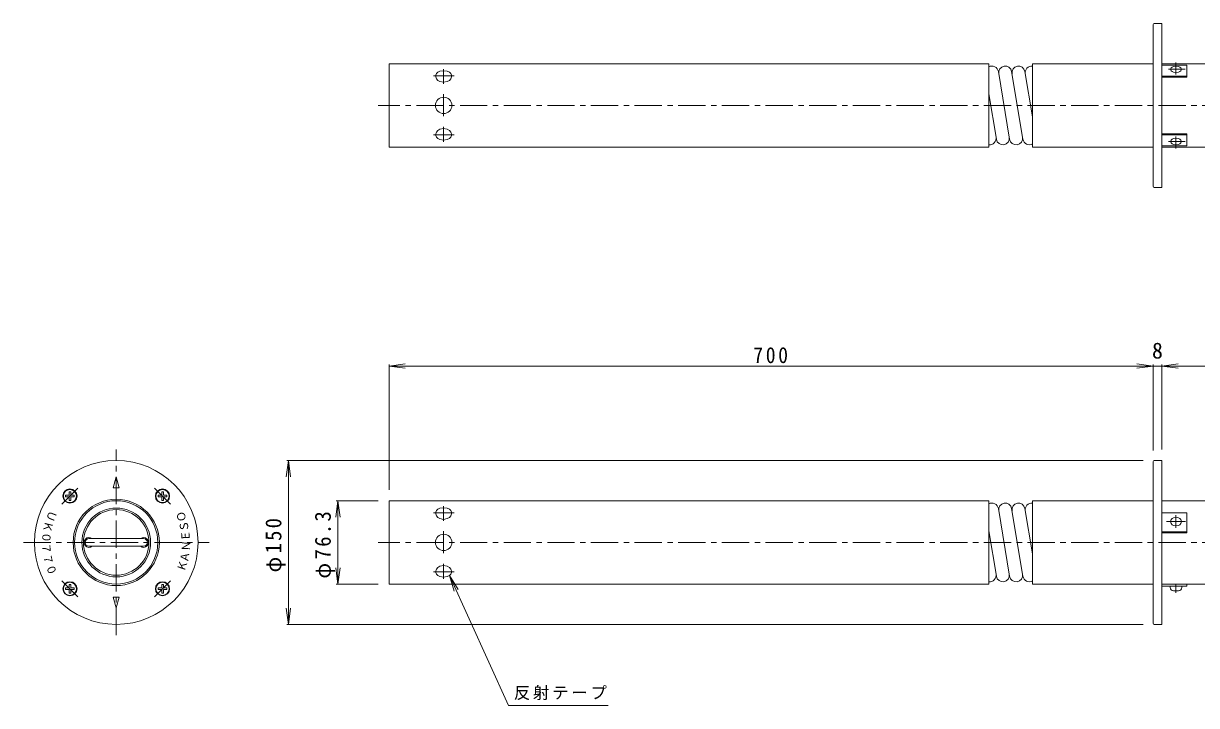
# Model space of a CAD drawing. Units: millimetres, scale not verified. Extents: x -760 to 866, y -676 to 530.
# Drawn here: x -760 to 315, y -95 to 530 of the extents above; entities that cross this region are included whole.
import ezdxf
from ezdxf.enums import TextEntityAlignment as Align

# ---------------------------------------------------------------- set-up
doc = ezdxf.new("R2010")
doc.units = ezdxf.units.MM
doc.header["$LTSCALE"] = 5
doc.linetypes.add('CHAIN1', pattern=[8, 5, -1, 1, -1])
doc.linetypes.add('DOUBLE_CHAIN1', pattern=[8.8, 5, -1, 0.6, -0.6, 0.6, -1])
for name, color, linetype, lineweight in [('0-0_通り芯', 3, 'Continuous', 9), ('0-4_その他', 7, 'Continuous', 9), ('0-5_寸法', 7, 'Continuous', 9), ('0-A', 7, 'DOUBLE_CHAIN1', 9)]:
    doc.layers.add(name, color=color, linetype=linetype, lineweight=lineweight)
doc.layers.add('0-E', color=6, linetype='Continuous')
doc.styles.add('ＭＳ ゴシック', font='')
doc.styles.get('ＭＳ ゴシック').set_extended_font_data('MS Gothic')

msp = doc.modelspace()

# ---------------------------------------------------------------- linework, layer by layer
at = {"layer": '0-0_通り芯'}
for p, q in [((-424.865, 416.546), (-424.865, 492.846)), ((-424.865, 492.846), (124.635, 492.846)), ((124.635, 492.846), (124.635, 416.546)), ((143.717, 423.709), (133.388, 485.682)), ((155.883, 423.709), (145.554, 485.682)), ((164.635, 444.186), (157.719, 485.682)), ((164.635, 416.546), (164.635, 492.846)), ((164.635, 492.846), (275.135, 492.846)), ((124.635, 465.206), (131.551, 423.709)), ((124.635, 416.546), (-424.865, 416.546)), ((275.135, 416.546), (164.635, 416.546)), ((-716.541, 93.122), (-716.541, 96.372)), ((-636.438, 96.372), (-633.188, 96.372)), ((-424.865, 16.546), (-424.865, 92.846)), ((-424.865, 92.846), (124.635, 92.846)), ((124.635, 92.846), (124.635, 16.546)), ((164.635, 16.546), (164.635, 92.846)), ((164.635, 92.846), (275.135, 92.846)), ((143.717, 23.71), (133.388, 85.682)), ((155.883, 23.71), (145.554, 85.682)), ((164.635, 44.186), (157.719, 85.682)), ((124.635, 65.206), (131.551, 23.71)), ((-699.865, 58.196), (-649.865, 58.196)), ((-649.865, 51.196), (-699.865, 51.196)), ((-713.291, 13.02), (-716.541, 13.02)), ((-633.188, 16.269), (-633.188, 13.02)), ((124.635, 16.546), (-424.865, 16.546)), ((275.135, 16.546), (164.635, 16.546))]:
    msp.add_line(p, q, dxfattribs=at)
at = {"layer": '0-0_通り芯', "linetype": 'CHAIN1'}
for p, q in [((-374.865, 487.972), (-374.865, 474.38)), ((-384.169, 481.672), (-365.139, 481.672)), ((-374.865, 464.865), (-374.865, 444.93)), ((545.135, 454.696), (-434.865, 454.696)), ((-374.865, 421.42), (-374.865, 435.012)), ((-384.169, 427.72), (-365.139, 427.72)), ((-674.865, -30.304), (-674.865, 139.696)), ((-724.571, 89.842), (-710.016, 104.398)), ((-639.718, 104.402), (-625.163, 89.847)), ((-374.865, 87.972), (-374.865, 74.38)), ((-384.169, 81.672), (-365.139, 81.672)), ((-374.865, 64.865), (-374.865, 44.93)), ((-759.864, 54.696), (-589.865, 54.696)), ((545.135, 54.696), (-434.865, 54.696)), ((-374.865, 21.42), (-374.865, 35.012)), ((-384.169, 27.72), (-365.139, 27.72)), ((-710.011, 4.989), (-724.567, 19.545)), ((-625.158, 19.549), (-639.714, 4.994))]:
    msp.add_line(p, q, dxfattribs=at)
at = {"layer": '0-0_通り芯'}
for points in [[(-367.365, 481.672), (-368.156, 483.808), (-369.561, 485.05), (-371.511, 485.945), (-374.865, 486.449), (-378.219, 485.945), (-380.168, 485.05), (-381.573, 483.808), (-382.365, 481.672), (-381.573, 479.065), (-380.168, 477.55), (-378.219, 476.458), (-374.865, 475.842), (-371.511, 476.458), (-369.561, 477.55), (-368.156, 479.065)], [(-382.365, 427.72), (-381.573, 425.583), (-380.168, 424.342), (-378.219, 423.447), (-374.865, 422.943), (-371.511, 423.447), (-369.561, 424.342), (-368.156, 425.583), (-367.365, 427.72), (-368.156, 430.327), (-369.561, 431.842), (-371.511, 432.934), (-374.865, 433.549), (-378.219, 432.934), (-380.168, 431.842), (-381.573, 430.327)], [(-674.865, 114.696), (-672.185, 104.696), (-677.544, 104.696)], [(-367.365, 81.672), (-368.157, 83.808), (-369.561, 85.05), (-371.511, 85.945), (-374.865, 86.449), (-378.219, 85.945), (-380.168, 85.05), (-381.573, 83.808), (-382.365, 81.672), (-381.573, 79.065), (-380.168, 77.55), (-378.219, 76.458), (-374.865, 75.842), (-371.511, 76.458), (-369.561, 77.55), (-368.157, 79.065)], [(-382.365, 27.72), (-381.573, 25.583), (-380.168, 24.342), (-378.219, 23.447), (-374.865, 22.943), (-371.511, 23.447), (-369.561, 24.342), (-368.157, 25.583), (-367.365, 27.72), (-368.157, 30.327), (-369.561, 31.842), (-371.511, 32.934), (-374.865, 33.549), (-378.219, 32.934), (-380.168, 31.842), (-381.573, 30.327)], [(-674.865, -5.304), (-672.185, 4.696), (-677.544, 4.696)]]:
    msp.add_lwpolyline(points, close=True, dxfattribs=at)
for points in [[(283.135, 492.846), (535.135, 492.846), (535.135, 416.546), (283.135, 416.546)], [(-718.041, 97.872), (-721.291, 97.872), (-721.291, 96.372), (-718.041, 96.372)], [(-716.541, 97.872), (-716.541, 101.122), (-718.041, 101.122), (-718.041, 97.872)], [(-716.541, 96.372), (-713.291, 96.372), (-713.291, 97.872), (-716.541, 97.872)], [(-633.188, 97.872), (-636.438, 97.872), (-636.438, 96.372)], [(-631.688, 97.872), (-631.688, 101.122), (-633.188, 101.122), (-633.188, 97.872)], [(-631.688, 96.372), (-628.438, 96.372), (-628.438, 97.872), (-631.688, 97.872)], [(-718.041, 96.372), (-718.041, 93.122), (-716.541, 93.122)], [(-633.188, 96.372), (-633.188, 93.122), (-631.688, 93.122), (-631.688, 96.372)], [(283.135, 92.846), (535.135, 92.846), (535.135, 16.546), (283.135, 16.546)], [(-718.041, 13.02), (-721.291, 13.02), (-721.291, 11.519), (-718.041, 11.519)], [(-716.541, 13.02), (-716.541, 16.269), (-718.041, 16.269), (-718.041, 13.02)], [(-718.041, 11.519), (-718.041, 8.269), (-716.541, 8.269), (-716.541, 11.519)], [(-716.541, 11.519), (-713.291, 11.519), (-713.291, 13.02)], [(-633.188, 13.02), (-636.438, 13.02), (-636.438, 11.519), (-633.188, 11.519)], [(-631.688, 13.02), (-631.688, 16.269), (-633.188, 16.269)], [(-633.188, 11.519), (-633.188, 8.269), (-631.688, 8.269), (-631.688, 11.519)], [(-631.688, 11.519), (-628.438, 11.519), (-628.438, 13.02), (-631.688, 13.02)]]:
    msp.add_lwpolyline(points, dxfattribs=at)
for centre, radius in [((-374.865, 454.696), 7.5), ((-674.865, 54.696), 75), ((-717.291, 97.122), 6.5), ((-717.291, 97.122), 6), ((-632.438, 97.122), 6.5), ((-632.438, 97.122), 6), ((-674.865, 54.696), 39.5), ((-674.865, 54.696), 38.15), ((-674.865, 54.696), 31.5), ((-674.865, 54.696), 30), ((-374.865, 54.696), 7.5), ((-717.291, 12.27), 6.5), ((-717.291, 12.27), 6), ((-632.438, 12.27), 6.5), ((-632.438, 12.27), 6)]:
    msp.add_circle(centre, radius, dxfattribs=at)
for centre, radius, start, end in [((127.47, 484.696), 6, 9.46231, 118.19101), ((139.635, 484.696), 6, 9.46231, 189.46231), ((151.801, 484.696), 6, 9.46231, 189.46231), ((163.966, 484.696), 6, 83.59868, 189.46231), ((125.304, 424.696), 6, 263.59868, 9.46231), ((137.47, 424.696), 6, 189.46231, 9.46231), ((149.635, 424.696), 6, 189.46231, 9.46231), ((161.801, 424.696), 6, 189.46231, 298.19101), ((127.47, 84.696), 6, 9.46231, 118.19101), ((139.635, 84.696), 6, 9.46231, 189.46231), ((151.801, 84.696), 6, 9.46231, 189.46231), ((163.966, 84.696), 6, 83.59868, 189.46231), ((-699.865, 54.696), 4.5, 51.05756, 308.94243), ((-699.865, 54.696), 3.5, 90, 270), ((-649.865, 54.696), 4.5, 231.05756, 128.94243), ((-649.865, 54.696), 3.5, 270, 90), ((125.304, 24.696), 6, 263.59868, 9.46231), ((137.47, 24.696), 6, 189.46231, 9.46231), ((149.635, 24.696), 6, 189.46231, 9.46231), ((161.801, 24.696), 6, 189.46231, 298.19101)]:
    msp.add_arc(centre, radius, start, end, dxfattribs=at)
at = {"layer": '0-4_その他'}
for p, q in [((-424.865, 216.118), (-409.993, 218.076)), ((-424.865, 102.846), (-424.865, 217.618)), ((-424.865, 216.118), (275.135, 216.118)), ((-424.865, 216.118), (-409.993, 214.161)), ((275.135, 216.118), (260.264, 218.076)), ((275.135, 216.118), (260.264, 214.161)), ((275.135, 138.696), (275.135, 217.618)), ((275.135, 216.118), (285.135, 216.118)), ((283.135, 216.118), (298.007, 218.076)), ((283.135, 139.696), (283.135, 217.618)), ((283.135, 216.118), (298.007, 214.161)), ((285.135, 216.118), (535.135, 216.118)), ((-517.07, 129.696), (-519.028, 114.824)), ((266.135, 129.696), (-518.57, 129.696)), ((-517.07, -20.304), (-517.07, 129.696)), ((-517.07, 129.696), (-515.112, 114.824)), ((-471.789, 92.846), (-473.746, 77.974)), ((-434.865, 92.846), (-473.289, 92.846)), ((-471.789, 16.546), (-471.789, 92.846)), ((-471.789, 92.846), (-469.831, 77.974)), ((-471.789, 16.546), (-473.746, 31.418)), ((-471.789, 16.546), (-469.831, 31.418)), ((-434.865, 16.546), (-473.289, 16.546)), ((-517.07, -20.304), (-519.028, -5.433)), ((-517.07, -20.304), (-515.112, -5.433)), ((266.135, -20.304), (-518.57, -20.304))]:
    msp.add_line(p, q, dxfattribs=at)
at = {"layer": '0-5_寸法'}
for q in [(-361.626, 11.613), (-365.191, 9.993)]:
    msp.add_line((-369.561, 24.342), q, dxfattribs=at)
msp.add_lwpolyline([(-369.561, 24.342), (-315.525, -94.571), (-224.144, -94.571)], dxfattribs=at)
at = {"layer": '0-A', "linetype": 'Continuous'}
for p, q in [((275.135, 528.696), (275.135, 380.696)), ((276.135, 529.696), (283.135, 529.696)), ((283.135, 481.579), (306.136, 481.579)), ((283.135, 427.812), (306.136, 427.812)), ((276.135, 129.696), (283.135, 129.696)), ((275.135, 128.696), (275.135, -19.304)), ((283.135, 64.444), (306.135, 64.444)), ((283.135, 14.546), (306.135, 14.546)), ((290.885, 13.546), (290.885, 14.546)), ((301.385, 13.546), (301.385, 14.546)), ((306.135, 14.546), (306.135, 16.546)), ((298.385, 10.546), (293.885, 10.546))]:
    msp.add_line(p, q, dxfattribs=at)
at = {"layer": '0-A', "linetype": 'CHAIN1'}
for p, q in [((289.384, 487.735), (304.463, 487.735)), ((296.135, 483.012), (296.135, 493.978)), ((289.384, 421.657), (304.463, 421.657)), ((296.135, 426.38), (296.135, 415.413)), ((296.135, 79.757), (296.135, 67.956)), ((287.557, 73.771), (304.723, 73.771)), ((296.135, 16.546), (296.135, 8.511))]:
    msp.add_line(p, q, dxfattribs=at)
at = {"layer": '0-A', "linetype": 'Continuous'}
for points in [[(276.135, 379.696), (283.135, 379.696), (283.135, 529.696)], [(283.135, 491.579), (306.136, 491.579), (306.136, 480.579), (283.135, 480.579)], [(283.135, 417.812), (306.136, 417.812), (306.136, 428.812), (283.135, 428.812)], [(276.135, -20.304), (283.135, -20.304), (283.135, 129.696)], [(283.135, 81.764), (306.135, 81.764), (306.135, 63.444), (283.135, 63.444)]]:
    msp.add_lwpolyline(points, dxfattribs=at)
for points in [[(301.135, 487.735), (300.607, 489.076), (299.671, 489.856), (298.371, 490.418), (296.135, 490.735), (293.899, 490.418), (292.6, 489.856), (291.663, 489.076), (291.135, 487.735), (291.663, 486.393), (292.6, 485.613), (293.899, 485.051), (296.135, 484.735), (298.371, 485.051), (299.671, 485.613), (300.607, 486.393)], [(301.135, 421.657), (300.607, 422.999), (299.671, 423.778), (298.371, 424.34), (296.135, 424.657), (293.899, 424.34), (292.6, 423.778), (291.663, 422.999), (291.135, 421.657), (291.663, 420.315), (292.6, 419.536), (293.899, 418.974), (296.135, 418.657), (298.371, 418.974), (299.671, 419.536), (300.607, 420.315)], [(301.135, 73.771), (300.607, 75.56), (299.671, 76.599), (298.371, 77.349), (296.135, 77.771), (293.899, 77.349), (292.6, 76.599), (291.663, 75.56), (291.135, 73.771), (291.663, 71.982), (292.6, 70.942), (293.899, 70.193), (296.135, 69.771), (298.371, 70.193), (299.671, 70.942), (300.607, 71.982)]]:
    msp.add_lwpolyline(points, close=True, dxfattribs=at)
for centre, radius, start, end in [((276.135, 528.696), 1, 90, 180), ((276.135, 380.696), 1, 180, 270), ((276.135, 128.696), 1, 90, 180), ((293.885, 13.546), 3, 180, 270), ((298.385, 13.546), 3, 270, 0), ((276.135, -19.304), 1, 180, 270)]:
    msp.add_arc(centre, radius, start, end, dxfattribs=at)

# ---------------------------------------------------------------- texts
at = {"layer": '0-4_その他', "color": 2, "style": 'ＭＳ ゴシック'}
msp.add_text('8', height=14.66, dxfattribs=at).set_placement((274.135, 218.618), align=Align.BOTTOM_LEFT)
at = {"layer": '0-4_その他', "color": 6, "style": 'ＭＳ ゴシック'}
for s, rotation, p in [('Ｕ', 247.5, (-737.746, 85.609)), ('Ｋ', 256.5, (-741.894, 75.384)), ('０', 265.5, (-744.39, 64.636)), ('７', 274.5, (-745.175, 53.629)), ('７', 283.5, (-744.228, 42.636)), ('０', 292.5, (-741.573, 31.926))]:
    msp.add_text(s, height=7.331, rotation=rotation, dxfattribs=at).set_placement(p, align=Align.BOTTOM_LEFT)
at = {"layer": '0-4_その他', "color": 2, "insert": (-91.115, 218.619), "char_height": 14.66, "attachment_point": 7, "style": 'ＭＳ ゴシック'}
msp.add_mtext('\\T1.27;\\W0.9;700', dxfattribs=at)
at = {"layer": '0-4_その他', "color": 2, "char_height": 14.66, "attachment_point": 7, "rotation": 90, "style": 'ＭＳ ゴシック'}
for s, insert in [('\\T1.21;\\W0.95;φ150', (-519.57, 27.196)), ('\\T1.22;\\W0.95;φ76.3', (-474.289, 21.571))]:
    msp.add_mtext(s, dxfattribs=dict(at, insert=insert))
at = {"layer": '0-5_寸法', "insert": (-310.524, -89.571), "char_height": 11, "attachment_point": 7, "style": 'ＭＳ ゴシック'}
msp.add_mtext('\\T1.17;反射テープ', dxfattribs=at)
at = {"layer": '0-E', "style": 'ＭＳ ゴシック'}
for s, rotation, p in [('Ｏ', 102.5, (-608.33, 74.74)), ('Ｓ', 97.501, (-606.21, 65.322)), ('Ｅ', 92.501, (-605.256, 56.169)), ('Ｎ', 87.499, (-605.218, 46.342)), ('Ａ', 82.5, (-606.83, 35.689)), ('Ｋ', 71, (-610.413, 26.648))]:
    msp.add_text(s, height=7.331, rotation=rotation, dxfattribs=at).set_placement(p, align=Align.BOTTOM_LEFT)

doc.saveas('drawing.dxf')
